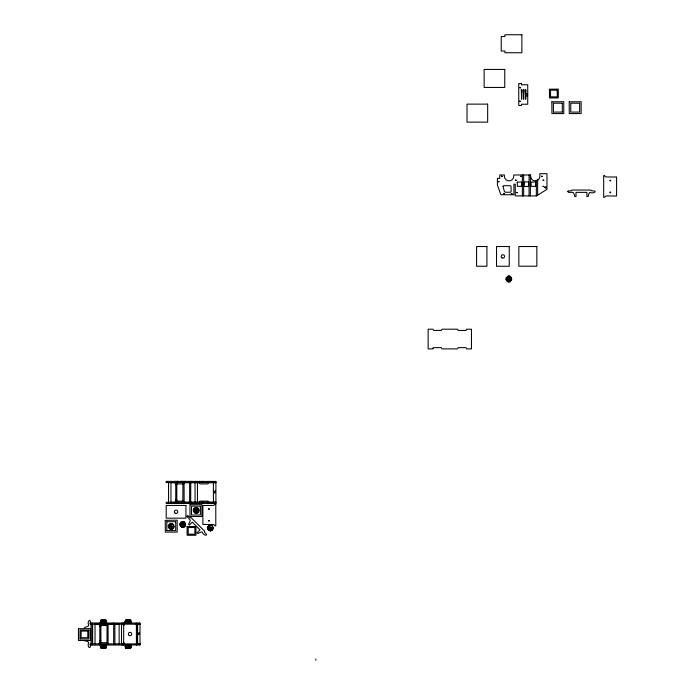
<?xml version="1.0" encoding="UTF-8"?>
<svg xmlns="http://www.w3.org/2000/svg" width="695" height="695" viewBox="0 0 695 695"><rect width="100%" height="100%" fill="white"/><g stroke="black" fill="none" stroke-linecap="round" stroke-linejoin="round"><path stroke-width="1.04" d="M183.975 483.286L183.836 483.633M90.228 644.708L90.228 644.656A1.303 1.303 0 0 1 91.071 643.587M182.22 525.064C183.584 520.181 183.966 529.043 182.099 523.7M209.56 527.809L210.342 528.773M101.896 648.174L101.896 647.688A1.199 0.599 -90 0 1 101.652 646.732C100.732 644.083 103.52 643.97 102.235 646.732A1.199 0.599 -90 0 0 102.478 647.688L102.478 648.174M126.629 648.174L126.629 647.688A1.199 0.599 -90 0 1 126.386 646.732C125.448 644.1 128.219 643.987 126.968 646.732A1.199 0.599 -90 0 0 127.211 647.688L127.211 648.174M196.338 509.635L196.937 510.382M210.394 527.27C211.245 530.554 208.726 525.915 211.072 527.774M100.662 645.108C101.887 643.692 100.332 645.95 100.662 646.732A1.199 1.042 -90 0 0 101.079 647.688L101.079 648.174M125.812 648.174L125.812 647.688A1.199 1.042 -90 0 1 125.404 646.732L125.587 644.76M126.151 648.174L126.151 647.688A1.199 1.042 -90 0 1 125.734 646.732L125.812 644.63M168.607 526.106C176.148 517.097 173.559 536.766 168.607 526.106L168.129 526.106L168.607 526.784M180.205 524.16C187.737 515.151 185.148 534.82 180.205 524.16L179.718 524.16L180.205 524.838M193.601 510.06C201.133 501.052 198.544 520.711 193.601 510.06L193.114 510.06L193.601 510.729M207.762 527.653C215.302 518.644 212.713 538.312 207.762 527.653L207.284 527.653L207.762 528.33M506.281 278.686C513.822 269.677 511.233 289.346 506.281 278.686L505.804 279.364L506.281 279.364M169.597 528.495L169.936 529.243L170.179 528.826M172.151 524.065L172.395 523.648L172.734 524.395M181.186 526.549L181.534 527.297L181.777 526.888M183.749 522.119L184.575 522.041L184.331 522.449M194.583 512.441L194.93 513.197L195.173 512.78M197.145 508.01L197.971 507.932L197.727 508.349M208.752 530.042L208.509 530.45L209.334 530.372M211.306 525.602L211.549 525.194L211.888 525.941M507.272 281.075L507.611 281.822M509.826 276.645L510.651 276.567L510.417 276.975M511.642 280.25L510.886 280.598M507.993 278.426C508.34 281.275 511.164 278.122 508.262 278.478M125.421 644.725L125.161 646.732A1.199 1.199 0 0 0 125.639 647.688L125.639 648.174L130.756 648.174L130.756 647.688A1.199 1.199 0 0 0 131.242 646.732L130.756 644.63M537.548 180.222A4.665 4.665 0 0 0 539.876 176.183L539.876 173.689L546.982 173.689L546.982 189.361L536.384 195.921L515.256 195.921L515.256 184.175L513.918 184.175L513.918 194.748L500.834 194.748L497.403 184.931L497.403 178.346L499.766 178.346L499.766 174.984L504.414 174.984L504.414 176.183A4.665 4.665 0 0 0 509.07 180.848A4.665 4.665 0 0 0 513.735 176.183L513.735 174.984L530.554 174.984L530.711 177.39A4.665 4.665 0 0 0 535.211 180.848L538.512 179.484M507.611 276.228L507.272 276.975M506.455 280.015L506.377 280.832L506.794 280.598M193.775 511.381L193.358 511.624L194.114 511.963M198.544 509.409L198.952 509.166L198.205 508.827A2.58 2.58 0 0 1 197.345 512.684A2.58 2.58 0 0 1 193.697 511.173A2.58 2.58 0 0 1 195.816 507.836L195.816 507.359L196.494 507.836M168.781 527.436L168.364 527.67L169.12 528.018M173.55 525.455L173.967 525.22L173.211 524.873A2.58 2.58 0 0 1 172.36 528.73A2.58 2.58 0 0 1 168.703 527.218A2.58 2.58 0 0 1 170.831 523.891L170.831 523.404L171.5 523.891M180.379 525.49L179.962 525.724L180.717 526.072M185.148 523.509L185.556 523.274L184.809 522.927A2.58 2.58 0 0 1 183.949 526.793A2.58 2.58 0 0 1 180.3 525.272A2.58 2.58 0 0 1 182.42 521.945L182.42 521.459L183.098 521.945M207.935 528.982L207.518 529.216L208.274 529.564M212.705 527.001L212.783 526.176L212.366 526.419A2.58 2.58 0 0 1 211.515 530.276A2.58 2.58 0 0 1 207.857 528.765A2.58 2.58 0 0 1 209.986 525.429L209.986 524.951L210.654 525.429M100.905 644.63L100.427 646.732A1.199 1.199 0 0 0 100.905 647.688L100.905 648.174L106.022 648.174L106.022 647.688A1.199 1.199 0 0 0 106.5 646.732L106.022 644.63M124.075 642.736L123.545 643.952M528.104 186.477L528.643 186.069L528.548 181.994L524.473 181.821L523.995 185.999L524.543 186.477M528.174 186.486L524.421 186.477M526.045 93.938L527.722 93.938M526.045 95.927L527.722 95.927M553.481 103.207L562.246 103.207M579.587 103.207L570.76 103.207L570.76 112.086L579.639 112.086L579.639 103.268M553.481 112.086L562.246 112.086M508.505 275.985L509.174 275.985M511.398 278.686L511.876 279.364L511.398 279.364M176.808 481.956L175.514 481.956L175.514 482.573L166.166 482.573L166.166 481.366L215.91 481.461L215.91 503.38L166.209 503.475L166.209 502.276L175.548 502.276L175.644 503.475M190.699 482.252L189.639 482.252L189.639 502.893M184.079 482.573L189.535 482.573L189.535 481.956L190.778 481.956L190.699 502.893M190.778 482.573L215.745 482.573L215.745 481.366M171.022 482.669L174.862 482.669L175.488 483.902L183.263 483.911M183.984 482.669L199.465 482.669M215.91 482.686L208.587 482.669L207.961 483.902L200.186 483.911L199.491 483.381L199.422 481.366M175.757 484.754L176.808 484.754M175.757 499.297L176.808 499.297M183.263 501.112L175.488 501.112L174.862 502.355L171.022 502.355M213.504 502.155L215.91 502.155M182.828 502.276L176.843 502.276L176.808 503.475M184.123 502.276L189.57 502.276L189.518 502.893L190.821 502.893L190.821 502.276L215.789 502.276L215.789 503.475M183.984 502.355L199.465 502.355M213.391 502.355L208.587 502.355L207.961 501.112L200.186 501.112L199.517 501.555L199.456 503.475M182.941 502.624L184.001 502.624M175.548 502.893L176.843 502.893M198.718 510.06L199.196 510.06L198.718 510.729M166.878 521.728L175.635 521.728M185.322 524.16L185.8 524.16L185.322 524.838M173.724 526.106L174.202 526.784L173.724 526.784M212.879 527.653L213.356 527.653L212.879 528.33M166.878 530.615L175.635 530.615M101.096 620.531L101.435 620.053L101.096 620.531A1.199 1.042 -90 0 0 100.679 621.495L101.096 623.589M101.913 620.531L102.495 620.053L101.913 620.531A1.199 0.599 -90 0 0 101.67 621.495L101.67 623.111M103.147 620.531L103.824 620.531M105.058 620.531L104.467 620.053L105.058 620.531A1.199 0.599 -90 0 1 105.293 621.495L105.293 623.111M106.283 623.111L106.283 621.495A1.199 1.042 -90 0 0 105.866 620.531L105.527 620.053L105.822 620.531M125.752 620.531L126.09 620.053L125.752 620.531A1.199 1.042 -90 0 0 125.343 621.495L125.343 623.111M126.568 620.531L127.15 620.053L126.568 620.531A1.199 0.599 -90 0 0 126.325 621.495L126.325 623.111M127.802 620.531L128.479 620.531M129.713 620.531L129.131 620.053L129.713 620.531A1.199 0.599 -90 0 1 129.948 621.495L129.948 623.111M130.521 620.531L130.191 620.053L130.521 620.531A1.199 1.042 -90 0 1 130.938 621.495L130.938 623.111M114.771 623.849L113.719 623.849L113.65 644.491L114.892 644.491L114.857 623.554L113.563 623.554L113.563 624.171L108.159 624.171L108.159 623.554L106.865 623.554L106.865 624.171L100.888 624.171L100.445 621.495L101.435 621.495M101.67 621.495L102.495 621.495M103.147 621.495L103.824 621.495M104.467 621.495L105.293 621.495M105.527 621.495L106.517 621.495L106.517 623.111M125.1 623.111L125.1 621.495L126.09 621.495M126.325 621.495L127.15 621.495M127.802 621.495L128.479 621.495M129.131 621.495L129.948 621.495M130.191 621.495L131.181 621.495L131.181 623.111M90.246 622.972L139.982 623.068L139.982 644.977L90.281 645.082M100.679 623.111L101.131 623.38M99.585 623.554L100.888 623.554M102.4 623.823L104.511 623.841M114.857 624.171L139.825 624.171L139.825 622.972M95.102 624.275L98.942 624.275L99.567 625.509L107.343 625.517M100.923 624.31L106.04 624.31M108.064 624.275L119.67 624.275M121.608 624.275L123.545 624.275L124.075 625.491M135.542 624.275L139.982 624.292M99.828 626.351L100.888 626.351M80.038 639L88.795 639L88.856 630.183M84.477 640.781L84.712 640.781A6.776 6.776 0 0 1 88.743 642.432C86.467 647.471 91.505 650.303 90.281 643.874L99.628 643.874L99.628 644.491L100.923 644.491M99.828 640.894L100.888 640.894M107.343 642.71L99.567 642.719L98.942 643.952M139.982 643.752L137.584 643.752L137.584 624.292M100.905 643.909L106.9 643.874L106.9 644.491L108.194 644.491L108.194 643.874L113.65 643.874M114.892 643.874L139.86 643.874L139.86 645.082M105.849 644.63L105.927 646.732A1.199 1.042 -90 0 1 105.51 647.688L105.51 648.174M101.652 645.108L102.235 645.108M103.129 645.108L103.798 645.108M105.275 645.108L104.45 644.63L105.275 645.108L105.275 646.732A1.199 0.599 -90 0 1 105.032 647.688L105.032 648.174M105.927 645.108L106.266 646.732A1.199 1.042 -90 0 1 105.849 647.688L105.849 648.174M126.386 645.108L126.968 645.108M127.863 645.108L128.54 645.108M130.008 645.108L129.183 644.63L130.008 645.108L130.008 646.732A1.199 0.599 -90 0 1 129.774 647.688L129.774 648.174M130.999 645.108C129.704 643.692 131.355 645.89 130.999 646.732A1.199 1.042 -90 0 1 130.582 647.688L130.582 648.174M100.427 646.732L101.418 646.732M101.652 646.732L102.478 646.732M103.129 646.732L103.798 646.732M104.45 646.732L105.275 646.732M105.51 646.732L106.5 646.732M125.161 646.732L126.151 646.732M126.386 646.732L127.211 646.732M127.863 646.732L128.54 646.732M129.183 646.732L130.008 646.732M130.243 646.732L131.242 646.732M101.896 647.688L102.478 647.688M103.129 647.688L103.798 647.688M104.45 648.174L105.032 647.688M126.629 647.688L127.211 647.688M127.863 647.688L128.54 647.688M129.183 648.174L129.774 647.688M130.243 648.174L130.582 647.688M506.794 277.453L506.038 277.8L506.455 278.035M194.114 508.827L193.697 508.584L193.775 509.409M198.544 511.381L198.952 511.624L198.205 511.963M208.274 526.419L207.857 526.176L207.935 527.001M212.705 528.982L213.122 529.216L212.366 529.564M180.717 522.927L179.962 523.274L180.379 523.509M185.148 525.49L185.226 526.315L184.809 526.072M169.12 524.873L168.364 525.22L168.781 525.455M173.55 527.436L173.967 527.67L173.211 528.018M183.836 501.39L183.984 501.833M511.642 277.8L510.886 277.453A2.58 2.58 0 0 1 510.034 281.31A2.58 2.58 0 0 1 506.377 279.798A2.58 2.58 0 0 1 508.505 276.471L508.505 276.002M510.417 281.075L510.069 281.822L509.826 281.406M209.334 525.602L208.509 525.524L208.752 525.941M211.888 530.042L212.131 530.45L211.306 530.372M195.173 508.01L194.93 507.593L194.583 508.349M197.727 512.441L197.971 512.858L197.145 512.78M181.777 522.119L180.952 522.041L181.186 522.449M184.331 526.549L184.575 526.966L183.749 526.888M170.179 524.065L169.354 523.978L169.597 524.395M172.734 528.495L172.977 528.904L172.151 528.826M530.711 177.39L531.171 178.519M509.574 278.843C507.011 276.81 509.357 281.536 509.878 278.973M88.917 630.183L80.047 630.009L79.977 638.94M212.392 527.383L212.479 527.939A2.163 2.163 0 0 1 212.418 528.504M184.922 524.447L184.835 523.891A2.163 2.163 0 0 0 184.609 523.378M90.228 623.389L90.228 623.441A1.303 1.303 0 0 0 91.071 624.501M562.307 103.268L562.307 112.034M553.42 103.268L553.42 112.034M537.643 180.153L537.643 195.139M536.34 180.7L536.34 195.921M530.363 174.984L530.363 195.921M529.069 174.984L529.069 195.921M523.674 174.984L523.622 195.921M522.371 174.984L522.371 195.921M509.174 276.002L509.174 276.471M509.174 281.588L508.505 282.066L508.505 281.588M315.791 659.051L315.791 660.25M213.391 481.366L213.426 503.475M212.357 502.276L212.357 503.475M212.323 481.366L212.323 482.573M210.654 530.546L210.654 531.032L209.986 530.546M210.116 481.366L210.116 482.573M210.151 502.276L210.151 503.475M209.369 481.366L209.369 482.573M209.404 502.276L209.404 503.475M208.839 481.366L208.743 482.573M208.874 502.276L208.778 503.475M207.449 502.276L207.449 503.475M207.414 481.366L207.414 482.573M203.131 481.366L203.131 482.573M203.166 502.276L203.166 503.475M202.957 481.366L202.957 482.573M203.001 502.276L203.001 503.475M202.08 481.366L202.08 482.573M202.115 502.276L202.115 503.475M199.239 481.366L199.239 482.573M199.274 502.276L199.274 503.475M197.901 481.366L197.901 482.573M197.936 502.276L197.936 503.475M197.458 482.573L197.458 502.25M196.494 512.953L196.494 513.431L195.816 512.953M195.443 481.366L195.495 482.573M195.53 502.276L195.477 503.475M195.052 482.573L195.052 502.25M191.681 502.276L191.733 503.475M191.264 481.366L191.264 482.573M191.299 502.276L191.299 503.475M189.196 502.276L189.196 503.475M189.162 481.366L189.162 482.573M188.771 502.276L188.771 503.475L188.649 502.276M188.736 481.366L188.684 482.573M185.044 481.366L185.044 482.573M185.087 502.276L185.087 503.475M184.931 481.366L184.887 482.573M184.974 502.276L184.922 503.475M184.505 481.366L184.505 482.573M184.54 502.276L184.54 503.475M183.098 527.062L183.098 527.54L182.42 527.062M182.941 481.982L182.828 502.893L184.123 502.893L184.079 481.956L182.785 481.956L182.785 482.573L176.808 482.573L176.765 481.366M182.603 481.366L182.568 482.573M182.611 502.276L182.637 503.475M182.116 481.366L182.116 482.573M182.151 502.276L182.151 503.475M181.69 481.366L181.69 482.573L181.569 481.366M181.725 502.276L181.673 503.475M181.603 502.276L181.603 503.475M177.998 481.366L177.998 482.573M178.042 502.276L177.929 503.475L177.877 502.276M177.885 481.366L177.842 482.573M177.494 502.276L177.494 503.475M177.46 481.366L177.46 482.573M175.609 481.366L175.609 481.956M175.696 521.789L175.696 530.554M171.5 528.999L171.5 529.486L170.831 528.999M170.953 482.573L170.953 502.285M168.555 482.573L168.555 502.285M166.817 521.789L166.817 530.554M137.462 624.275L137.462 643.952M136.394 622.972L136.437 645.082M130.599 623.111L130.599 621.495A1.199 1.042 -90 0 0 130.191 620.531M130.66 645.108L130.66 646.732A1.199 1.042 -90 0 1 130.243 647.688M129.426 645.108L129.426 646.732A1.199 0.599 -90 0 1 129.183 647.688M129.366 623.111L129.366 621.495A1.199 0.599 -90 0 0 129.131 620.531M128.54 648.174L128.54 644.647L127.863 644.63L127.863 648.174M128.479 623.111L128.479 620.053L127.802 620.053L127.802 623.111M126.916 623.111L126.916 621.495A1.199 0.599 -90 0 1 127.15 620.531M125.673 623.111L125.673 621.495A1.199 1.042 -90 0 1 126.09 620.531M123.675 624.171L123.675 643.891M123.31 622.972L123.31 624.171M123.354 643.874L123.354 645.082M122.016 643.874L122.016 645.082M121.973 622.972L121.973 624.171M121.529 624.171L121.529 643.857M119.132 624.171L119.132 643.857M113.242 622.972L113.242 624.171M108.081 623.589L108.081 644.23L107.021 644.23L107.021 623.589M106.683 643.874L106.683 644.491M106.648 623.554L106.648 624.171M105.944 623.111L105.944 621.495A1.199 1.042 -90 0 0 105.527 620.531M104.71 623.111L104.71 621.495A1.199 0.599 -90 0 0 104.467 620.531M104.693 645.108L104.693 646.732A1.199 0.599 -90 0 1 104.45 647.688M103.824 623.111L103.824 620.053L103.147 620.053L103.147 623.111M103.798 648.174L103.798 644.647L103.129 644.63L103.129 648.174M103.147 623.589L103.147 624.31M102.252 623.111L102.252 621.495A1.199 0.599 -90 0 1 102.495 620.531M101.418 648.174L101.418 647.688A1.199 1.042 -90 0 1 101.001 646.732L100.923 643.874M101.018 623.111L101.018 621.495A1.199 1.042 -90 0 1 101.435 620.531M99.724 644.491L99.724 645.082M99.68 622.972L99.585 624.171L90.246 624.171C91.54 617.733 86.449 620.574 88.743 625.613A6.776 6.776 0 0 1 84.712 627.264L84.477 628.558M95.033 624.171L95.033 643.891M92.626 624.171L92.626 643.891M92.27 623.224L92.27 643.787M92.27 644.673L91.071 644.673M91.071 623.224L91.071 643.909M184.323 525.993A2.163 2.163 0 0 1 183.88 526.35M183.367 526.575A2.163 2.163 0 0 1 180.917 525.62M181.195 523.005A2.163 2.163 0 0 1 181.638 522.657M183.801 522.605A2.163 2.163 0 0 1 184.253 522.935M212.218 529.025A2.163 2.163 0 0 1 209.282 529.885M208.83 529.555A2.163 2.163 0 0 1 208.474 529.112M171.769 528.521A2.163 2.163 0 0 1 170.657 528.548M170.127 528.339A2.163 2.163 0 0 1 169.676 528.009M169.319 527.566A2.163 2.163 0 0 1 169.267 525.411M169.606 524.951A2.163 2.163 0 0 1 170.04 524.603M170.562 524.369A2.163 2.163 0 0 1 171.674 524.343M125.1 621.495A1.199 1.199 0 0 1 125.578 620.531L125.578 620.053L130.695 620.053L130.695 620.531A1.199 1.199 0 0 1 131.181 621.495M100.445 621.495A1.199 1.199 0 0 1 100.923 620.531L100.923 620.053L106.04 620.053L106.04 620.531A1.199 1.199 0 0 1 106.517 621.495M195.121 512.293A2.163 2.163 0 0 1 194.661 511.954M194.313 511.52A2.163 2.163 0 0 1 194.261 509.357M194.591 508.905A2.163 2.163 0 0 1 195.034 508.549M195.547 508.323A2.163 2.163 0 0 1 196.668 508.297M197.649 508.836A2.163 2.163 0 0 1 198.005 509.27M510.408 280.519A2.163 2.163 0 0 1 509.965 280.867M509.452 281.101A2.163 2.163 0 0 1 508.332 281.128M507.802 280.919A2.163 2.163 0 0 1 507.35 280.589M506.994 280.146A2.163 2.163 0 0 1 506.95 277.991M507.28 277.531A2.163 2.163 0 0 1 507.715 277.183M508.236 276.949A2.163 2.163 0 0 1 509.357 276.923M509.878 277.131A2.163 2.163 0 0 1 510.33 277.461M186.816 516.255L190.213 520.042A6.776 6.776 0 0 1 188.527 524.065L189.275 525.151L192.298 522.127L200.021 529.851L196.998 532.865L198.084 533.612A6.776 6.776 0 0 1 202.106 531.936C203.487 536.158 209.447 536.34 204.721 532.457A1.303 1.303 0 0 1 204.565 531.11L191.073 517.619A1.303 1.303 0 0 1 189.718 517.454L187.806 515.629L186.816 516.255M78.422 628.767L78.483 640.495L90.35 640.495L90.367 628.654L78.431 628.706M165.254 520.381L165.323 532.101L177.182 532.101L177.164 520.216L165.262 520.346M187.068 526.601L187.129 535.263L195.929 535.263L195.929 526.462L187.077 526.541M189.952 504.787L190.022 516.507L201.88 516.507L201.88 504.648L189.97 504.726M432.942 348.273L432.942 348.881L428.137 348.881L428.137 329.204L432.942 329.204L433.663 330.446L441.429 330.438L442.063 329.204L457.545 329.204L458.17 330.438L465.945 330.446L466.666 329.204L471.462 329.204L471.462 348.881L466.666 348.881L465.945 347.639L458.17 347.648L457.545 348.881L442.063 348.881L441.342 347.639L433.663 347.639L432.942 348.273M517.236 182.238L517.401 186.364L521.78 186.312L521.71 181.916L517.254 182.177M531.041 182.238L531.206 186.364L535.576 186.312L535.506 181.916L531.049 182.177M549.432 89.264L549.502 97.925L558.302 97.925L558.302 89.125L549.441 89.229M551.865 101.861L551.934 113.58L563.793 113.58L563.741 101.679L551.873 101.826M569.205 101.861L569.274 113.58L581.133 113.58L581.133 101.722L569.214 101.826M503.024 186.338L504.318 191.168A1.486 1.486 0 0 0 505.743 192.246L510.191 192.246A0.877 0.877 0 0 0 511.077 191.36L511.077 186.755A1.051 1.051 0 0 0 510.026 185.704L503.666 185.713L503.024 186.338M567.815 191.455L568.371 192.367L573.036 192.367A6.776 6.776 0 0 1 574.687 196.398L575.981 196.633L575.981 192.367L586.901 192.367L586.901 196.633L588.205 196.398A6.776 6.776 0 0 1 589.855 192.367C593.825 194.374 598.169 190.282 592.079 190.882A1.303 1.303 0 0 1 591.011 190.039L571.924 190.039A1.303 1.303 0 0 1 570.864 190.882L568.371 190.882L567.815 191.455M208.63 508.949C209.186 510.686 209.977 507.715 208.63 508.949M208.63 520.737C209.186 522.475 209.977 519.504 208.63 520.737M519.721 87.648L520.459 87.848L519.721 87.648M519.721 101.157L520.459 101.357L519.721 101.157M544.802 187.268C545.775 190.3 547.156 185.139 544.802 187.268M609.958 180.474C610.514 182.212 611.313 179.24 609.958 180.474M609.958 192.263C610.514 194.001 611.313 191.029 609.958 192.263M509.635 279.086L509.878 279.121A0.964 0.964 0 0 0 508.384 278.182A0.964 0.964 0 0 0 508.34 279.842A0.964 0.964 0 0 0 509.8 279.051L509.635 279.086M498.263 181.534L499.062 181.795L498.263 181.534M501.634 176.2L502.433 176.469L501.634 176.2M503.562 193.531L504.361 193.801L503.562 193.531M511.225 193.531L512.024 193.801L511.225 193.531M515.499 180.048L516.298 180.309L515.499 180.048M516.472 192.498L517.271 192.767L516.472 192.498M520.764 176.2L521.563 176.469L520.764 176.2M541.726 176.209L542.526 176.478L541.726 176.209M543.012 180.048L543.811 180.309L543.012 180.048M543.012 186.26L543.811 186.529L543.012 186.26M170.492 526.184C171.074 529.017 172.829 524.482 170.492 526.184M195.486 510.139C196.068 512.962 197.823 508.436 195.486 510.139M521.285 89.907L521.65 99.263L522.058 89.976L521.285 89.907M523.283 89.907L523.639 99.263L524.047 89.976L523.283 89.907M525.272 89.907L525.637 99.263L526.045 89.976L525.272 89.907M521.884 34.75L504.909 34.75L504.909 36.479L501.234 36.479L501.234 51.022L504.909 51.022L504.909 52.751L521.884 52.751L521.884 34.75M504.77 69.439L484.128 69.439L484.128 87.44L504.77 87.44L504.77 69.439M521.502 83.548L518.748 83.548L518.748 105.458L521.502 105.458L521.502 104.233L527.722 104.233L527.722 84.773L521.502 84.773L521.502 83.548M557.251 90.185L550.562 90.185L550.562 96.866L557.251 96.866L557.251 90.185M487.664 104.128L467.023 104.128L467.023 122.129L487.664 122.129L487.664 104.128M604.624 175.661L603.677 175.661L603.677 197.302L604.624 197.302A2.207 2.207 0 0 1 606.648 195.99L616.587 195.99L616.587 176.982L606.639 176.982A2.198 2.198 0 0 1 604.624 175.661M486.917 246.534L476.596 246.534L476.596 266.255L486.917 266.255L486.917 246.534M509.244 246.534L496.517 246.534L496.517 266.255L509.244 266.255L509.244 246.534M536.844 246.534L518.844 246.534L518.844 266.22L536.844 266.22L536.844 246.534M176.808 483.025L175.757 483.025L175.757 501.026L176.808 501.026L176.808 483.025M215.094 490.991L214.729 492.99L215.094 490.991M215.789 504.136L214.842 504.136A2.198 2.198 0 0 1 212.826 505.456L202.879 505.456L202.879 524.464L212.818 524.464A2.207 2.207 0 0 1 214.842 525.776L215.789 525.776L215.789 504.136M185.93 505.447L166.209 505.447L166.209 518.166L185.93 518.166L185.93 505.447M200.334 506.142L191.516 506.142L191.516 515.021L200.395 515.021L200.395 506.195M194.878 527.522L188.189 527.522L188.189 534.212L194.878 534.212L194.878 527.522M100.888 624.623L99.828 624.623L99.828 642.623L100.888 642.623L100.888 624.623M87.787 631.069L81.106 631.069L81.106 637.749L87.787 637.749L87.787 631.069M139.165 632.598L138.809 634.587L139.165 632.598M191.69 482.573L191.69 481.366L191.646 482.573M182.264 525.316A0.964 0.964 0 0 0 183.723 524.525A0.964 0.964 0 0 0 182.299 523.656A0.964 0.964 0 0 0 182.264 525.316M209.821 528.808A0.964 0.964 0 0 0 211.28 528.009A0.964 0.964 0 0 0 209.864 527.149A0.964 0.964 0 0 0 209.821 528.808M170.666 527.262A0.964 0.964 0 0 0 172.125 526.471A0.964 0.964 0 0 0 170.701 525.602A0.964 0.964 0 0 0 170.666 527.262M175.227 513.257A1.677 1.677 0 0 0 177.746 511.807A1.677 1.677 0 0 0 175.227 510.347A1.677 1.677 0 0 0 175.227 513.257M129.201 635.482A1.677 1.677 0 0 0 131.72 634.031A1.677 1.677 0 0 0 129.201 632.572A1.677 1.677 0 0 0 129.201 635.482M195.66 511.216A0.964 0.964 0 0 0 197.119 510.417A0.964 0.964 0 0 0 195.695 509.557A0.964 0.964 0 0 0 195.66 511.216M502.042 257.854A1.677 1.677 0 0 0 504.561 256.394A1.677 1.677 0 0 0 502.042 254.943A1.677 1.677 0 0 0 502.042 257.854"/></g></svg>
